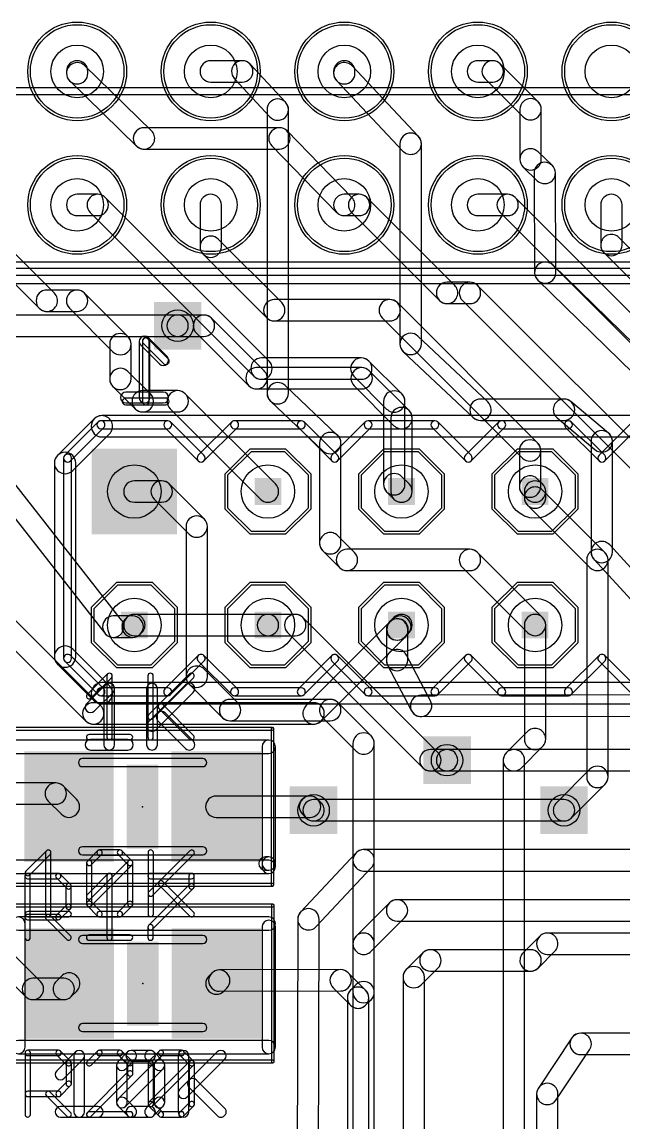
# Model space of a CAD drawing. Extents: x -3 to 127, y -3 to 73.
# Drawn here: x 15.56 to 27.01, y 41.18 to 62.11 of the extents above; entities that cross this region are included whole.
import ezdxf

# ---------------------------------------------------------------- set-up
doc = ezdxf.new("R2010")
doc.units = 0
for name, color, linetype in [('1', 22, 'CONTINUOUS'), ('16', 175, 'CONTINUOUS'), ('17', 82, 'CONTINUOUS'), ('18', 82, 'CONTINUOUS'), ('21', 253, 'CONTINUOUS'), ('22', 253, 'CONTINUOUS'), ('23', 7, 'CONTINUOUS'), ('25', 253, 'CONTINUOUS'), ('255', 2, 'CONTINUOUS'), ('27', 253, 'CONTINUOUS'), ('29', 253, 'CONTINUOUS'), ('30', 253, 'CONTINUOUS'), ('31', 253, 'CONTINUOUS'), ('35', 253, 'CONTINUOUS'), ('39', 22, 'CONTINUOUS'), ('44', 253, 'CONTINUOUS'), ('51', 253, 'CONTINUOUS'), ('52', 253, 'CONTINUOUS')]:
    doc.layers.add(name, color=color, linetype=linetype)

# ---------------------------------------------------------------- blocks, each defined once
blk = doc.blocks.new('RECT')
blk.add_solid([(-0.5, -0.5), (0.5, -0.5), (-0.5, 0.5), (0.5, 0.5)])
blk = doc.blocks.new('SQUAREP')
blk.add_solid([(-0.5, -0.5), (0.5, -0.5), (-0.5, 0.5), (0.5, 0.5)])
blk = doc.blocks.new('OCTAGONP')
blk.add_lwpolyline([(-0.5, -0.2071), (-0.5, 0.2071), (-0.2071, 0.5), (0.2071, 0.5), (0.5, 0.2071), (0.5, -0.2071), (0.2071, -0.5), (-0.2071, -0.5)], close=True)
blk = doc.blocks.new('ROUNDP')
blk.add_circle((0, 0), 0.5)
blk = doc.blocks.new('SQUAREV')
blk.add_solid([(-0.5, -0.5), (0.5, -0.5), (-0.5, 0.5), (0.5, 0.5)])

msp = doc.modelspace()

# ---------------------------------------------------------------- linework, layer by layer
at = {"layer": '1'}
for points in [[(16.4087, 61.1708), (16.4087, 61.1351, 1), (16.8151, 61.1351), (16.8151, 61.1708, 1)], [(16.4701, 60.9897), (17.7409, 59.7501, 1), (18.0247, 60.0411), (16.7538, 61.2806, 1)], [(17.8828, 59.6924), (20.4585, 59.6924, 1), (20.4585, 60.0988), (17.8828, 60.0988, 1)], [(20.313, 59.7537), (21.5465, 58.489, 1), (21.8374, 58.7727), (20.604, 60.0375, 1)], [(16.6119, 58.4276), (17.0035, 58.4276, 1), (17.0035, 58.834), (16.6119, 58.834, 1)], [(16.8598, 58.4871), (19.9735, 55.3735, 1), (20.2608, 55.6608), (17.1472, 58.7745, 1)], [(18.9487, 58.6308), (18.9487, 57.835, 1), (19.3551, 57.835), (19.3551, 58.6308, 1)], [(21.6919, 58.4276), (21.9737, 58.4276, 1), (21.9737, 58.834), (21.6919, 58.834, 1)], [(21.8301, 58.4871), (23.5036, 56.8136, 1), (23.791, 57.1009), (22.1174, 58.7745, 1)], [(24.2319, 58.4276), (24.7974, 58.4276, 1), (24.7974, 58.834), (24.2319, 58.834, 1)], [(24.6537, 58.4871), (28.6759, 54.465, 1), (28.9633, 54.7524), (24.9411, 58.7745, 1)], [(26.5687, 58.6308), (26.5687, 57.867, 1), (26.9751, 57.867), (26.9751, 58.6308, 1)], [(14.2658, 58.2889), (15.8911, 56.6636, 1), (16.1785, 56.9509), (14.5532, 58.5762, 1)], [(19.0083, 57.6914), (20.2158, 56.4839, 1), (20.5031, 56.7712), (19.2956, 57.9787, 1)], [(26.6283, 57.7233), (29.0274, 55.3242, 1), (29.3148, 55.6115), (26.9156, 58.0107, 1)], [(23.6473, 56.7541), (24.0809, 56.7541, 1), (24.0809, 57.1605), (23.6473, 57.1605, 1)], [(23.9373, 56.8136), (27.7161, 53.0348, 1), (28.0034, 53.3221), (24.2246, 57.1009, 1)], [(16.0348, 56.6041), (16.6098, 56.6041, 1), (16.6098, 57.0105), (16.0348, 57.0105, 1)], [(16.4661, 56.6636), (17.2911, 55.8386, 1), (17.5785, 56.1259), (16.7535, 56.9509, 1)], [(20.3595, 56.4243), (22.557, 56.4243, 1), (22.557, 56.8307), (20.3595, 56.8307, 1)], [(22.4133, 56.4839), (25.0819, 53.8153, 1), (25.3692, 54.1027), (22.7007, 56.7712, 1)], [(19.0223, 56.5355), (18.5223, 56.5355, 1), (18.5223, 56.1291), (19.0223, 56.1291, 1)], [(20.166, 55.4759), (19.166, 56.4759, 1), (18.8786, 56.1886), (19.8786, 55.1886, 1)], [(17.2316, 55.9823), (17.2316, 55.3198, 1), (17.638, 55.3198), (17.638, 55.9823, 1)], [(20.1172, 55.314), (22.0152, 55.314, 1), (22.0152, 55.7204), (20.1172, 55.7204, 1)], [(21.8715, 55.3735), (22.4974, 54.7476, 1), (22.7847, 55.035), (22.1589, 55.6608, 1)], [(17.2911, 55.1761), (17.7161, 54.7511, 1), (18.0035, 55.0384), (17.5785, 55.4634, 1)], [(22.0223, 55.5355), (20.0223, 55.5355, 1), (20.0223, 55.1291), (22.0223, 55.1291, 1)], [(22.9234, 54.7185), (22.166, 55.4759, 1), (21.8786, 55.1886), (22.6361, 54.4311, 1)], [(17.8598, 54.6916), (18.5234, 54.6916, 1), (18.5234, 55.098), (17.8598, 55.098, 1)], [(18.3798, 54.7511), (20.0961, 53.0348, 1), (20.3834, 53.3221), (18.6671, 55.0384, 1)], [(22.4379, 54.8913), (22.4379, 53.3172, 1), (22.8443, 53.3172), (22.8443, 54.8913, 1)], [(22.9829, 53.1785), (22.9829, 54.5748, 1), (22.5765, 54.5748), (22.5765, 53.1785, 1)], [(25.0223, 53.959), (25.0223, 53.2727, 1), (25.4287, 53.2727), (25.4287, 53.959, 1)], [(17.6997, 52.9753), (18.2186, 52.9753, 1), (18.2186, 53.3817), (17.6997, 53.3817, 1)], [(18.0749, 53.0348), (18.7411, 52.3686, 1), (19.0285, 52.6559), (18.3623, 53.3221, 1)], [(22.4974, 53.1735), (22.6361, 53.0348, 1), (22.9234, 53.3221), (22.7847, 53.4608, 1)], [(25.0819, 53.129), (25.1761, 53.0348, 1), (25.4634, 53.3221), (25.3692, 53.4164, 1)], [(25.1165, 53.1785), (25.1165, 53.0623, 1), (25.5229, 53.0623), (25.5229, 53.1785, 1)], [(25.1761, 52.9186), (26.3611, 51.7336, 1), (26.6485, 52.0209), (25.4634, 53.206, 1)], [(18.6816, 52.5123), (18.6816, 49.6548, 1), (19.088, 49.6548), (19.088, 52.5123, 1)], [(26.3016, 51.8773), (26.3016, 47.7498, 1), (26.708, 47.7498), (26.708, 51.8773, 1)], [(20.2397, 50.4353), (20.7586, 50.4353, 1), (20.7586, 50.8417), (20.2397, 50.8417, 1)], [(20.6149, 50.4948), (23.1861, 47.9236, 1), (23.4735, 48.2109), (20.9023, 50.7821, 1)], [(25.1165, 50.6385), (25.1165, 48.4697, 1), (25.5229, 48.4697), (25.5229, 50.6385, 1)], [(18.7411, 49.5111), (19.3761, 48.8761, 1), (19.6635, 49.1634), (19.0285, 49.7984, 1)], [(19.5198, 48.8166), (21.4248, 48.8166, 1), (21.4248, 49.223), (19.5198, 49.223, 1)], [(21.2811, 48.8761), (21.9161, 48.2411, 1), (22.2035, 48.5284), (21.5685, 49.1634, 1)], [(21.8566, 48.3848), (21.8566, 43.6537, 1), (22.263, 43.6537), (22.263, 48.3848, 1)], [(25.1761, 48.6134), (24.7736, 48.2109, 1), (25.061, 47.9236), (25.4634, 48.326, 1)], [(23.3298, 47.8641), (23.6473, 47.8641, 1), (23.6473, 48.2705), (23.3298, 48.2705, 1)], [(24.7141, 48.0673), (24.7141, 37.2723, 1), (25.1205, 37.2723), (25.1205, 48.0673, 1)], [(26.3611, 47.8934), (25.7261, 47.2584, 1), (26.0135, 46.9711), (26.6485, 47.6061, 1)], [(16.2058, 47.6355), (15.2686, 47.6355, 1), (15.2686, 47.2291), (16.2058, 47.2291, 1)], [(16.0621, 47.2886), (16.3122, 47.0384, 1), (16.5996, 47.3258), (16.3494, 47.5759, 1)], [(19.2559, 46.9789), (21.04, 46.9789, 1), (21.04, 47.3853), (19.2559, 47.3853, 1)], [(20.8963, 47.0384), (20.9636, 46.9711, 1), (21.251, 47.2584), (21.1837, 47.3258, 1)], [(14.9872, 44.2125), (15.6277, 43.5719, 1), (15.9151, 43.8593), (15.2745, 44.4998, 1)], [(16.5006, 43.5719), (16.6028, 43.6741, 1), (16.3154, 43.9615), (16.2132, 43.8593, 1)], [(19.1714, 44.0174), (19.1154, 43.9615, 1), (19.4028, 43.6741), (19.4587, 43.73, 1)], [(21.6222, 44.0836), (19.3145, 44.0769, 1), (19.3156, 43.6705), (21.6234, 43.6772, 1)], [(22.0983, 43.6922), (21.7665, 44.0241, 1), (21.4791, 43.7367), (21.8109, 43.4049, 1)], [(15.7714, 43.5124), (16.3569, 43.5124, 1), (16.3569, 43.9188), (15.7714, 43.9188, 1)], [(21.9161, 43.7974), (21.8109, 43.6922, 1), (22.0983, 43.4049), (22.2035, 43.5101, 1)], [(22.1578, 39.8123), (22.1578, 43.5486, 1), (21.7514, 43.5486), (21.7514, 39.8123, 1)], [(26.0182, 42.7825), (25.3832, 41.83, 1), (25.7214, 41.6046), (26.3564, 42.5571, 1)], [(27.7748, 42.873), (26.1873, 42.873, 1), (26.1873, 42.4666), (27.7748, 42.4666, 1)], [(25.7555, 22.6673), (25.7555, 41.7173, 1), (25.3491, 41.7173), (25.3491, 22.6673, 1)]]:
    msp.add_lwpolyline(points, format="xyb", close=True, dxfattribs=at)
at = {"layer": '16'}
for points in [[(19.1519, 60.9676), (19.7512, 60.9676, 1), (19.7512, 61.374), (19.1519, 61.374, 1)], [(19.6025, 61.0324), (20.2785, 60.3057, 1), (20.576, 60.5825), (19.9, 61.3092, 1)], [(21.4887, 61.1708), (21.4887, 61.1351, 1), (21.8951, 61.1351), (21.8951, 61.1708, 1)], [(21.544, 60.9958), (22.806, 59.656, 1), (23.1018, 59.9346), (21.8399, 61.2744, 1)], [(24.2319, 60.9676), (24.5137, 60.9676, 1), (24.5137, 61.374), (24.2319, 61.374, 1)], [(24.3701, 61.0271), (25.0911, 60.3061, 1), (25.3785, 60.5934), (24.6574, 61.3145, 1)], [(20.224, 60.4441), (20.224, 55.0466, 1), (20.6304, 55.0466), (20.6304, 60.4441, 1)], [(25.0316, 60.4498), (25.0316, 59.4973, 1), (25.438, 59.4973), (25.438, 60.4498, 1)], [(22.7507, 59.7953), (22.7507, 55.9853, 1), (23.1571, 55.9853), (23.1571, 59.7953, 1)], [(25.0938, 59.351), (25.3626, 59.0919, 1), (25.6446, 59.3845), (25.3758, 59.6436, 1)], [(25.3004, 59.2371), (25.3102, 57.3419, 1), (25.7166, 57.3439), (25.7068, 59.2392, 1)], [(25.3715, 57.1975), (29.0039, 53.6536, 1), (29.2877, 53.9445), (25.6553, 57.4883, 1)], [(18.5223, 56.5355), (15.0223, 56.5355, 1), (15.0223, 56.1291), (18.5223, 56.1291, 1)], [(22.8146, 55.8373), (24.143, 54.5868, 1), (24.4216, 54.8827), (23.0932, 56.1333, 1)], [(13.3, 55.3781), (17.1374, 50.4819, 1), (17.4572, 50.7326), (13.6199, 55.6288, 1)], [(20.2874, 54.8993), (21.2849, 53.9524, 1), (21.5647, 54.2471), (20.5671, 55.194, 1)], [(24.2823, 54.5316), (25.8698, 54.5316, 1), (25.8698, 54.938), (24.2823, 54.938, 1)], [(25.7395, 54.5789), (26.4586, 53.9775, 1), (26.7193, 54.2893), (26.0002, 54.8906, 1)], [(21.2216, 54.0998), (21.2216, 52.1948, 1), (21.628, 52.1948), (21.628, 54.0998, 1)], [(26.3857, 54.1334), (26.3857, 52.027, 1), (26.7921, 52.027), (26.7921, 54.1334, 1)], [(17.0625, 49.0999), (13.7262, 52.4362, 1), (13.4389, 52.1488), (16.7751, 48.8126, 1)], [(21.2811, 52.0511), (21.5986, 51.7336, 1), (21.886, 52.0209), (21.5685, 52.3384, 1)], [(26.439, 51.8899), (27.7098, 50.5013, 1), (28.0096, 50.7756), (26.7388, 52.1642, 1)], [(21.7423, 51.6741), (24.0809, 51.6741, 1), (24.0809, 52.0805), (21.7423, 52.0805, 1)], [(23.9373, 51.7336), (25.1761, 50.4948, 1), (25.4634, 50.7821), (24.2246, 52.0209, 1)], [(17.2973, 50.4041), (17.6685, 50.4041, 1), (17.6685, 50.8105), (17.2973, 50.8105, 1)], [(17.8122, 50.4636), (17.8434, 50.4948, 1), (17.5561, 50.7821), (17.5249, 50.7509, 1)], [(17.6997, 50.4353), (20.2397, 50.4353, 1), (20.2397, 50.8417), (17.6997, 50.8417, 1)], [(22.5609, 50.6972), (20.9636, 49.0999, 1), (21.251, 48.8126), (22.8483, 50.4098, 1)], [(22.8385, 50.4098), (22.9234, 50.4948, 1), (22.6361, 50.7821), (22.5511, 50.6972, 1)], [(22.898, 49.9723), (22.898, 50.5535, 1), (22.4916, 50.5535), (22.4916, 49.9723, 1)], [(22.6948, 50.3503), (22.7046, 50.3503, 1), (22.7046, 50.7567), (22.6948, 50.7567, 1)], [(22.8483, 50.4098), (22.902, 50.4636, 1), (22.6146, 50.7509), (22.5609, 50.6972, 1)], [(23.3315, 49.1954), (22.8748, 50.0666, 1), (22.5148, 49.8779), (22.9715, 49.0068, 1)], [(29.4642, 49.3093), (23.1513, 49.3043, 1), (23.1517, 48.8979), (29.4645, 48.9029, 1)], [(21.1073, 49.1595), (16.9188, 49.1595, 1), (16.9188, 48.7531), (21.1073, 48.7531, 1)], [(23.6473, 47.8641), (27.7748, 47.8641, 1), (27.7748, 48.2705), (23.6473, 48.2705, 1)], [(25.8698, 47.318), (21.1073, 47.318, 1), (21.1073, 46.9116), (25.8698, 46.9116, 1)], [(21.1588, 44.9014), (22.2082, 46.0235, 1), (21.9114, 46.3011), (20.862, 45.179, 1)], [(22.0598, 45.9591), (32.7913, 45.9591, 1), (32.7913, 46.3655), (22.0598, 46.3655, 1)], [(22.2035, 44.4311), (22.8385, 45.0661, 1), (22.5511, 45.3534), (21.9161, 44.7184, 1)], [(22.6948, 45.0066), (36.3473, 45.0066, 1), (36.3473, 45.413), (22.6948, 45.413, 1)], [(21.1927, 37.974), (21.2136, 45.0396, 1), (20.8072, 45.0408), (20.7863, 37.9752, 1)], [(22.263, 36.9548), (22.263, 44.5748, 1), (21.8566, 44.5748), (21.8566, 36.9548, 1)], [(25.3785, 44.1136), (25.696, 44.4311, 1), (25.4086, 44.7184), (25.0911, 44.4009, 1)], [(25.5523, 44.3716), (37.2998, 44.3716, 1), (37.2998, 44.778), (25.5523, 44.778, 1)], [(23.156, 43.7961), (23.4735, 44.1136, 1), (23.1861, 44.4009), (22.8686, 44.0834, 1)], [(23.3298, 44.0541), (25.2348, 44.0541, 1), (25.2348, 44.4605), (23.3298, 44.4605, 1)], [(23.2155, 36.6373), (23.2155, 43.9398, 1), (22.8091, 43.9398), (22.8091, 36.6373, 1)]]:
    msp.add_lwpolyline(points, format="xyb", close=True, dxfattribs=at)
at = {"layer": '21'}
for points in [[(10.975, 60.729), (87.975, 60.729, 1), (87.975, 60.856), (10.975, 60.856, 1)], [(12.8019, 57.2973), (61.0619, 57.2973, 1), (61.0619, 57.4243), (12.8019, 57.4243, 1)]]:
    msp.add_lwpolyline(points, format="xyb", close=True, dxfattribs=at)
at = {"layer": '22'}
for points in [[(18.3217, 55.7492), (17.9658, 56.1052, 1), (17.8222, 55.9615), (18.1781, 55.6056, 1)], [(17.7924, 56.0333), (17.7924, 54.9656, 1), (17.9956, 54.9656), (17.9956, 56.0333, 1)], [(18.3425, 55.7005), (17.9612, 56.0818, 1), (17.8714, 55.992), (18.2527, 55.6107, 1)], [(17.8528, 56.0369), (17.8528, 54.893, 1), (17.9798, 54.893), (17.9798, 56.0369, 1)], [(18.2499, 55.0672), (17.5381, 55.0672, 1), (17.5381, 54.864), (18.2499, 54.864, 1)], [(18.2976, 54.9565), (17.535, 54.9565, 1), (17.535, 54.8295), (18.2976, 54.8295, 1)], [(16.9378, 54.5632), (16.2393, 53.8647, 1), (16.5267, 53.5773), (17.2252, 54.2758, 1)], [(66.548, 54.6227), (17.0815, 54.6227, 1), (17.0815, 54.2163), (66.548, 54.2163, 1)], [(16.4836, 53.7596), (17.1186, 54.3946, 1), (17.0109, 54.5023), (16.3759, 53.8673, 1)], [(18.3347, 54.5247), (17.0647, 54.5247, 1), (17.0647, 54.3723), (18.3347, 54.3723, 1)], [(19.0236, 53.8673), (18.3886, 54.5023, 1), (18.2809, 54.3946), (18.9159, 53.7596, 1)], [(19.5509, 54.5023), (18.9159, 53.8673, 1), (19.0236, 53.7596), (19.6586, 54.3946, 1)], [(20.8747, 54.5247), (19.6047, 54.5247, 1), (19.6047, 54.3723), (20.8747, 54.3723, 1)], [(21.5636, 53.8673), (20.9286, 54.5023, 1), (20.8209, 54.3946), (21.4559, 53.7596, 1)], [(22.0909, 54.5023), (21.4559, 53.8673, 1), (21.5636, 53.7596), (22.1986, 54.3946, 1)], [(23.4147, 54.5247), (22.1447, 54.5247, 1), (22.1447, 54.3723), (23.4147, 54.3723, 1)], [(24.1036, 53.8673), (23.4686, 54.5023, 1), (23.3609, 54.3946), (23.9959, 53.7596, 1)], [(24.1036, 53.7596), (24.7386, 54.3946, 1), (24.6309, 54.5023), (23.9959, 53.8673, 1)], [(25.9547, 54.5247), (24.6847, 54.5247, 1), (24.6847, 54.3723), (25.9547, 54.3723, 1)], [(26.6436, 53.8673), (26.0086, 54.5023, 1), (25.9009, 54.3946), (26.5359, 53.7596, 1)], [(27.1709, 54.5023), (26.5359, 53.8673, 1), (26.6436, 53.7596), (27.2786, 54.3946, 1)], [(16.1798, 53.721), (16.1798, 50.038, 1), (16.5862, 50.038), (16.5862, 53.721, 1)], [(16.5059, 50.0035), (16.5059, 53.8135, 1), (16.3535, 53.8135), (16.3535, 50.0035, 1)], [(16.2393, 49.8943), (16.9378, 49.1958, 1), (17.2252, 49.4832), (16.5267, 50.1817, 1)], [(17.1186, 49.4223), (16.4836, 50.0573, 1), (16.3759, 49.9496), (17.0109, 49.3146, 1)], [(18.3886, 49.3146), (19.0236, 49.9496, 1), (18.9159, 50.0573), (18.2809, 49.4223, 1)], [(18.9159, 49.9496), (19.5509, 49.3146, 1), (19.6586, 49.4223), (19.0236, 50.0573, 1)], [(20.9286, 49.3146), (21.5636, 49.9496, 1), (21.4559, 50.0573), (20.8209, 49.4223, 1)], [(21.4559, 49.9496), (22.0909, 49.3146, 1), (22.1986, 49.4223), (21.5636, 50.0573, 1)], [(23.4686, 49.3146), (24.1036, 49.9496, 1), (23.9959, 50.0573), (23.3609, 49.4223, 1)], [(24.7386, 49.4223), (24.1036, 50.0573, 1), (23.9959, 49.9496), (24.6309, 49.3146, 1)], [(26.0086, 49.3146), (26.6436, 49.9496, 1), (26.5359, 50.0573), (25.9009, 49.4223, 1)], [(26.5359, 49.9496), (27.1709, 49.3146, 1), (27.2786, 49.4223), (26.6436, 50.0573, 1)], [(17.0815, 49.1363), (66.548, 49.1363, 1), (66.548, 49.5427), (17.0815, 49.5427, 1)], [(17.0647, 49.2923), (18.3347, 49.2923, 1), (18.3347, 49.4447), (17.0647, 49.4447, 1)], [(19.6047, 49.2923), (20.8747, 49.2923, 1), (20.8747, 49.4447), (19.6047, 49.4447, 1)], [(22.1447, 49.2923), (23.4147, 49.2923, 1), (23.4147, 49.4447), (22.1447, 49.4447, 1)], [(24.6847, 49.2923), (25.9547, 49.2923, 1), (25.9547, 49.4447), (24.6847, 49.4447, 1)]]:
    msp.add_lwpolyline(points, format="xyb", close=True, dxfattribs=at)
at = {"layer": '23'}
for p in [(17.8559, 47.1821), (17.8591, 43.8178)]:
    msp.add_point(p, dxfattribs=at)
at = {"layer": '25'}
for points in [[(15.7193, 44.6929), (15.7193, 45.8623, 1), (15.6177, 45.8623), (15.6177, 44.6929, 1)], [(15.6685, 45.8115), (16.2532, 45.8115, 1), (16.2532, 45.9131), (15.6685, 45.9131, 1)], [(16.2173, 45.8264), (16.4122, 45.6315, 1), (16.484, 45.7033), (16.2891, 45.8982, 1)], [(16.8738, 45.4366), (17.2636, 45.8264, 1), (17.1918, 45.8982), (16.802, 45.5084, 1)], [(17.1769, 45.8623), (17.1769, 44.6929, 1), (17.2785, 44.6929), (17.2785, 45.8623, 1)], [(18.0073, 45.8115), (18.7869, 45.8115, 1), (18.7869, 45.9131), (18.0073, 45.9131, 1)], [(18.7361, 45.8623), (18.7361, 45.6674, 1), (18.8377, 45.6674), (18.8377, 45.8623, 1)], [(16.3973, 45.6674), (16.3973, 45.2776, 1), (16.4989, 45.2776), (16.4989, 45.6674, 1)], [(18.751, 45.7033), (17.9714, 44.9237, 1), (18.0432, 44.8519), (18.8228, 45.6315, 1)], [(16.4122, 45.3135), (16.2173, 45.1186, 1), (16.2891, 45.0468), (16.484, 45.2417, 1)], [(16.2532, 45.1335), (15.6685, 45.1335, 1), (15.6685, 45.0319), (16.2532, 45.0319, 1)], [(16.0224, 45.0468), (16.4122, 44.657, 1), (16.484, 44.7288), (16.0942, 45.1186, 1)], [(17.9565, 44.8878), (17.9565, 44.6929, 1), (18.0581, 44.6929), (18.0581, 44.8878, 1)], [(16.8379, 44.6421), (17.6175, 44.6421, 1), (17.6175, 44.7437), (16.8379, 44.7437, 1)], [(15.7225, 41.3286), (15.7225, 42.498, 1), (15.6209, 42.498), (15.6209, 41.3286, 1)], [(15.6717, 42.4472), (16.2564, 42.4472, 1), (16.2564, 42.5488), (15.6717, 42.5488, 1)], [(16.2205, 42.4621), (16.4154, 42.2672, 1), (16.4872, 42.339), (16.2923, 42.5339, 1)], [(17.0001, 42.5339), (16.8052, 42.339, 1), (16.877, 42.2672), (17.0719, 42.4621, 1)], [(17.4258, 42.5488), (17.036, 42.5488, 1), (17.036, 42.4472), (17.4258, 42.4472, 1)], [(17.6566, 42.339), (17.4617, 42.5339, 1), (17.3899, 42.4621), (17.5848, 42.2672, 1)], [(18.0464, 42.2672), (18.2413, 42.4621, 1), (18.1695, 42.5339), (17.9746, 42.339, 1)], [(18.2054, 42.4472), (18.5952, 42.4472, 1), (18.5952, 42.5488), (18.2054, 42.5488, 1)], [(18.5593, 42.4621), (18.7542, 42.2672, 1), (18.826, 42.339), (18.6311, 42.5339, 1)], [(16.4005, 42.3031), (16.4005, 41.9133, 1), (16.5021, 41.9133), (16.5021, 42.3031, 1)], [(17.6715, 42.1082), (17.6715, 42.3031, 1), (17.5699, 42.3031), (17.5699, 42.1082, 1)], [(18.0613, 41.5235), (18.0613, 42.3031, 1), (17.9597, 42.3031), (17.9597, 41.5235, 1)], [(18.0464, 41.4876), (18.826, 42.2672, 1), (18.7542, 42.339), (17.9746, 41.5594, 1)], [(18.7393, 42.3031), (18.7393, 41.5235, 1), (18.8409, 41.5235), (18.8409, 42.3031, 1)], [(16.877, 41.2927), (17.6566, 42.0723, 1), (17.5848, 42.1441), (16.8052, 41.3645, 1)], [(16.4154, 41.9492), (16.2205, 41.7543, 1), (16.2923, 41.6825), (16.4872, 41.8774, 1)], [(16.2564, 41.7692), (15.6717, 41.7692, 1), (15.6717, 41.6676), (16.2564, 41.6676, 1)], [(16.0256, 41.6825), (16.4154, 41.2927, 1), (16.4872, 41.3645), (16.0974, 41.7543, 1)], [(18.2413, 41.3645), (18.0464, 41.5594, 1), (17.9746, 41.4876), (18.1695, 41.2927, 1)], [(18.7542, 41.5594), (18.5593, 41.3645, 1), (18.6311, 41.2927), (18.826, 41.4876, 1)], [(17.6207, 41.3794), (16.8411, 41.3794, 1), (16.8411, 41.2778), (17.6207, 41.2778, 1)], [(18.5952, 41.3794), (18.2054, 41.3794, 1), (18.2054, 41.2778), (18.5952, 41.2778, 1)]]:
    msp.add_lwpolyline(points, format="xyb", close=True, dxfattribs=at)
at = {"layer": '255'}
for points in [[(61.1505, 57.5437), (10.2235, 57.5437, 1), (10.2235, 57.1373), (61.1505, 57.1373, 1)], [(16.9374, 49.0016), (17.2933, 49.3575, 1), (17.1497, 49.5012), (16.7938, 49.1452, 1)], [(17.1199, 49.4293), (17.1199, 48.3616, 1), (17.3231, 48.3616), (17.3231, 49.4293, 1)], [(17.9334, 49.4293), (17.9334, 48.3616, 1), (18.1366, 48.3616), (18.1366, 49.4293, 1)], [(18.1068, 48.6457), (18.8186, 49.3575, 1), (18.675, 49.5012), (17.9632, 48.7893, 1)], [(18.1411, 48.8236), (18.675, 48.2898, 1), (18.8186, 48.4334), (18.2848, 48.9673, 1)], [(20.2565, 48.4505), (15.4305, 48.4505, 1), (15.4305, 48.1965), (20.2565, 48.1965, 1)], [(16.8656, 48.26), (17.5774, 48.26, 1), (17.5774, 48.4632), (16.8656, 48.4632, 1)], [(20.3835, 46.101), (20.3835, 48.3235, 1), (20.1295, 48.3235), (20.1295, 46.101, 1)], [(15.4305, 45.9105), (20.2565, 45.9105, 1), (20.2565, 46.1645), (15.4305, 46.1645, 1)], [(20.193, 45.974), (20.2565, 45.974, 1), (20.2565, 46.228), (20.193, 46.228, 1)], [(20.3835, 46.0375), (20.3835, 46.101, 1), (20.1295, 46.101), (20.1295, 46.0375, 1)], [(15.621, 42.6085), (15.621, 44.958, 1), (15.367, 44.958), (15.367, 42.6085, 1)], [(15.494, 44.831), (20.2565, 44.831, 1), (20.2565, 45.085), (15.494, 45.085, 1)], [(20.1295, 44.8945), (20.1295, 42.6085, 1), (20.3835, 42.6085), (20.3835, 44.8945, 1)], [(20.2565, 42.7355), (15.494, 42.7355, 1), (15.494, 42.4815), (20.2565, 42.4815, 1)], [(16.3659, 42.0166), (16.7218, 42.3725, 1), (16.5782, 42.5162), (16.2223, 42.1602, 1)], [(16.5484, 42.4443), (16.5484, 41.3766, 1), (16.7516, 41.3766), (16.7516, 42.4443, 1)], [(17.5353, 42.1945), (17.7133, 42.3725, 1), (17.5696, 42.5162), (17.3917, 42.3382, 1)], [(17.6414, 42.3427), (17.9974, 42.3427, 1), (17.9974, 42.5459), (17.6414, 42.5459, 1)], [(17.9255, 42.3725), (18.1035, 42.1945, 1), (18.2471, 42.3382), (18.0692, 42.5162, 1)], [(18.5313, 42.4443), (18.5313, 41.3766, 1), (18.7345, 41.3766), (18.7345, 42.4443, 1)], [(18.7047, 41.6607), (19.4165, 42.3725, 1), (19.2729, 42.5162), (18.5611, 41.8043, 1)], [(17.5651, 41.5545), (17.5651, 42.2664, 1), (17.3619, 42.2664), (17.3619, 41.5545, 1)], [(17.5353, 41.4827), (18.2471, 42.1945, 1), (18.1035, 42.3382), (17.3917, 41.6264, 1)], [(18.0737, 42.2664), (18.0737, 41.5545, 1), (18.2769, 41.5545), (18.2769, 42.2664, 1)], [(18.739, 41.8386), (19.2729, 41.3048, 1), (19.4165, 41.4484), (18.8827, 41.9823, 1)], [(17.7133, 41.4484), (17.5353, 41.6264, 1), (17.3917, 41.4827), (17.5696, 41.3048, 1)], [(18.1035, 41.6264), (17.9255, 41.4484, 1), (18.0692, 41.3048), (18.2471, 41.4827, 1)], [(16.2941, 41.275), (17.0059, 41.275, 1), (17.0059, 41.4782), (16.2941, 41.4782, 1)], [(17.9974, 41.4782), (17.6414, 41.4782, 1), (17.6414, 41.275), (17.9974, 41.275, 1)]]:
    msp.add_lwpolyline(points, format="xyb", close=True, dxfattribs=at)
at = {"layer": '27'}
for points in [[(16.8738, 49.2466), (17.2636, 49.6364, 1), (17.1918, 49.7082), (16.802, 49.3184, 1)], [(17.1769, 49.6723), (17.1769, 48.5029, 1), (17.2785, 48.5029), (17.2785, 49.6723, 1)], [(17.9565, 49.6723), (17.9565, 48.5029, 1), (18.0581, 48.5029), (18.0581, 49.6723, 1)], [(18.0432, 48.8568), (18.8228, 49.6364, 1), (18.751, 49.7082), (17.9714, 48.9286, 1)], [(18.1663, 49.0517), (18.751, 48.467, 1), (18.8228, 48.5388), (18.2381, 49.1235, 1)], [(16.8379, 48.4521), (17.6175, 48.4521, 1), (17.6175, 48.5537), (16.8379, 48.5537, 1)], [(15.7076, 45.8823), (16.0974, 46.2721, 1), (16.0256, 46.3439), (15.6358, 45.9541, 1)], [(16.0107, 46.308), (16.0107, 45.1386, 1), (16.1123, 45.1386), (16.1123, 46.308, 1)], [(16.877, 46.0772), (17.0719, 46.2721, 1), (17.0001, 46.3439), (16.8052, 46.149, 1)], [(17.036, 46.2572), (17.4258, 46.2572, 1), (17.4258, 46.3588), (17.036, 46.3588, 1)], [(17.3899, 46.2721), (17.5848, 46.0772, 1), (17.6566, 46.149), (17.4617, 46.3439, 1)], [(17.9597, 46.308), (17.9597, 45.1386, 1), (18.0613, 45.1386), (18.0613, 46.308, 1)], [(18.0464, 45.4925), (18.826, 46.2721, 1), (18.7542, 46.3439), (17.9746, 45.5643, 1)], [(16.8919, 45.3335), (16.8919, 46.1131, 1), (16.7903, 46.1131), (16.7903, 45.3335, 1)], [(16.877, 45.2976), (17.6566, 46.0772, 1), (17.5848, 46.149), (16.8052, 45.3694, 1)], [(17.5699, 46.1131), (17.5699, 45.3335, 1), (17.6715, 45.3335), (17.6715, 46.1131, 1)], [(18.1695, 45.6874), (18.7542, 45.1027, 1), (18.826, 45.1745), (18.2413, 45.7592, 1)], [(17.0719, 45.1745), (16.877, 45.3694, 1), (16.8052, 45.2976), (17.0001, 45.1027, 1)], [(17.5848, 45.3694), (17.3899, 45.1745, 1), (17.4617, 45.1027), (17.6566, 45.2976, 1)], [(15.6717, 45.0878), (16.4513, 45.0878, 1), (16.4513, 45.1894), (15.6717, 45.1894, 1)], [(17.4258, 45.1894), (17.036, 45.1894, 1), (17.036, 45.0878), (17.4258, 45.0878, 1)]]:
    msp.add_lwpolyline(points, format="xyb", close=True, dxfattribs=at)
at = {"layer": '39'}
for points in [[(15.3829, 48.6397), (20.3289, 48.6397, 1), (20.3289, 48.6905), (15.3829, 48.6905, 1)], [(20.3035, 48.6651), (20.3035, 45.6991, 1), (20.3543, 45.6991), (20.3543, 48.6651, 1)], [(20.3289, 45.7245), (15.3829, 45.7245, 1), (15.3829, 45.6737), (20.3289, 45.6737, 1)], [(15.3861, 45.2754), (20.3321, 45.2754, 1), (20.3321, 45.3262), (15.3861, 45.3262, 1)], [(20.3067, 45.3008), (20.3067, 42.3348, 1), (20.3575, 42.3348), (20.3575, 45.3008, 1)], [(20.3321, 42.3602), (15.3861, 42.3602, 1), (15.3861, 42.3094), (20.3321, 42.3094, 1)]]:
    msp.add_lwpolyline(points, format="xyb", close=True, dxfattribs=at)
at = {"layer": '44'}
for centre, radius in [((16.6119, 61.1708), 0.5), ((19.1519, 61.1708), 0.5), ((21.6919, 61.1708), 0.5), ((24.2319, 61.1708), 0.5), ((26.7719, 61.1708), 0.5), ((16.6119, 58.6308), 0.5), ((19.1519, 58.6308), 0.5), ((21.6919, 58.6308), 0.5), ((24.2319, 58.6308), 0.5), ((26.7719, 58.6308), 0.5), ((18.5223, 56.3323), 0.3), ((17.6997, 53.1785), 0.508), ((20.2397, 53.1785), 0.508), ((22.7797, 53.1785), 0.508), ((25.3197, 53.1785), 0.508), ((17.6997, 50.6385), 0.508), ((20.2397, 50.6385), 0.508), ((22.7797, 50.6385), 0.508), ((25.3197, 50.6385), 0.508), ((23.6473, 48.0673), 0.3), ((21.1073, 47.1148), 0.3), ((25.8698, 47.1148), 0.3)]:
    msp.add_circle(centre, radius, dxfattribs=at)
at = {"layer": '51'}
for points in [[(16.7129, 47.9441), (18.9989, 47.9441, 1), (18.9989, 48.0965), (16.7129, 48.0965, 1)], [(16.7129, 46.2677), (18.9989, 46.2677, 1), (18.9989, 46.4201), (16.7129, 46.4201, 1)], [(16.7161, 44.5798), (19.0021, 44.5798, 1), (19.0021, 44.7322), (16.7161, 44.7322, 1)], [(16.7161, 42.9034), (19.0021, 42.9034, 1), (19.0021, 43.0558), (16.7161, 43.0558, 1)]]:
    msp.add_lwpolyline(points, format="xyb", close=True, dxfattribs=at)

# ---------------------------------------------------------------- block references
at = {"layer": '1', "xscale": 1.6, "yscale": 2, "rotation": 180}
for p in [(16.4559, 47.1821), (19.2559, 47.1821), (16.4591, 43.8178), (19.2591, 43.8178)]:
    msp.add_blockref('RECT', p, dxfattribs=at)
at = {"layer": '17'}
for name, p, xscale, yscale in [('ROUNDP', (16.6119, 61.1708), 1.778, 1.778), ('ROUNDP', (16.6119, 61.1708), 1.778, 1.778), ('ROUNDP', (19.1519, 61.1708), 1.778, 1.778), ('ROUNDP', (19.1519, 61.1708), 1.778, 1.778), ('ROUNDP', (21.6919, 61.1708), 1.778, 1.778), ('ROUNDP', (21.6919, 61.1708), 1.778, 1.778), ('ROUNDP', (24.2319, 61.1708), 1.778, 1.778), ('ROUNDP', (24.2319, 61.1708), 1.778, 1.778), ('ROUNDP', (26.7719, 61.1708), 1.778, 1.778), ('ROUNDP', (26.7719, 61.1708), 1.778, 1.778), ('ROUNDP', (16.6119, 58.6308), 1.778, 1.778), ('ROUNDP', (16.6119, 58.6308), 1.778, 1.778), ('ROUNDP', (19.1519, 58.6308), 1.778, 1.778), ('ROUNDP', (19.1519, 58.6308), 1.778, 1.778), ('ROUNDP', (21.6919, 58.6308), 1.778, 1.778), ('ROUNDP', (21.6919, 58.6308), 1.778, 1.778), ('ROUNDP', (24.2319, 58.6308), 1.778, 1.778), ('ROUNDP', (24.2319, 58.6308), 1.778, 1.778), ('ROUNDP', (26.7719, 58.6308), 1.778, 1.778), ('ROUNDP', (26.7719, 58.6308), 1.778, 1.778), ('SQUAREP', (17.6997, 53.1785), 1.524, 1.524), ('SQUAREP', (17.6997, 53.1785), 1.524, 1.524), ('OCTAGONP', (20.2397, 53.1785), 1.524, 1.524), ('OCTAGONP', (20.2397, 53.1785), 1.524, 1.524), ('OCTAGONP', (22.7797, 53.1785), 1.524, 1.524), ('OCTAGONP', (22.7797, 53.1785), 1.524, 1.524), ('OCTAGONP', (25.3197, 53.1785), 1.524, 1.524), ('OCTAGONP', (25.3197, 53.1785), 1.524, 1.524), ('OCTAGONP', (17.6997, 50.6385), 1.524, 1.524), ('OCTAGONP', (17.6997, 50.6385), 1.524, 1.524), ('OCTAGONP', (20.2397, 50.6385), 1.524, 1.524), ('OCTAGONP', (20.2397, 50.6385), 1.524, 1.524), ('OCTAGONP', (22.7797, 50.6385), 1.524, 1.524), ('OCTAGONP', (22.7797, 50.6385), 1.524, 1.524), ('OCTAGONP', (25.3197, 50.6385), 1.524, 1.524), ('OCTAGONP', (25.3197, 50.6385), 1.524, 1.524)]:
    msp.add_blockref(name, p, dxfattribs=dict(at, xscale=xscale, yscale=yscale))
at = {"layer": '18', "xscale": 0.9048, "yscale": 0.9048}
for p in [(18.5223, 56.3323), (18.5223, 56.3323), (23.6473, 48.0673), (23.6473, 48.0673), (21.1073, 47.1148), (21.1073, 47.1148), (25.8698, 47.1148), (25.8698, 47.1148)]:
    msp.add_blockref('SQUAREV', p, dxfattribs=at)
at = {"layer": '29'}
for name, p, xscale, yscale in [('ROUNDP', (16.6119, 61.1708), 1.8796, 1.8796), ('ROUNDP', (19.1519, 61.1708), 1.8796, 1.8796), ('ROUNDP', (21.6919, 61.1708), 1.8796, 1.8796), ('ROUNDP', (24.2319, 61.1708), 1.8796, 1.8796), ('ROUNDP', (26.7719, 61.1708), 1.8796, 1.8796), ('ROUNDP', (16.6119, 58.6308), 1.8796, 1.8796), ('ROUNDP', (19.1519, 58.6308), 1.8796, 1.8796), ('ROUNDP', (21.6919, 58.6308), 1.8796, 1.8796), ('ROUNDP', (24.2319, 58.6308), 1.8796, 1.8796), ('ROUNDP', (26.7719, 58.6308), 1.8796, 1.8796), ('SQUAREP', (17.6997, 53.1785), 1.6256, 1.6256), ('OCTAGONP', (20.2397, 53.1785), 1.6256, 1.6256), ('OCTAGONP', (22.7797, 53.1785), 1.6256, 1.6256), ('OCTAGONP', (25.3197, 53.1785), 1.6256, 1.6256), ('OCTAGONP', (17.6997, 50.6385), 1.6256, 1.6256), ('OCTAGONP', (20.2397, 50.6385), 1.6256, 1.6256), ('OCTAGONP', (22.7797, 50.6385), 1.6256, 1.6256), ('OCTAGONP', (25.3197, 50.6385), 1.6256, 1.6256)]:
    msp.add_blockref(name, p, dxfattribs=dict(at, xscale=xscale, yscale=yscale))
at = {"layer": '29', "xscale": 1.7016, "yscale": 2.1016, "rotation": 180}
for p in [(16.4559, 47.1821), (19.2559, 47.1821), (16.4591, 43.8178), (19.2591, 43.8178)]:
    msp.add_blockref('RECT', p, dxfattribs=at)
at = {"layer": '30'}
for name, p, xscale, yscale in [('ROUNDP', (16.6119, 61.1708), 1.8796, 1.8796), ('ROUNDP', (19.1519, 61.1708), 1.8796, 1.8796), ('ROUNDP', (21.6919, 61.1708), 1.8796, 1.8796), ('ROUNDP', (24.2319, 61.1708), 1.8796, 1.8796), ('ROUNDP', (26.7719, 61.1708), 1.8796, 1.8796), ('ROUNDP', (16.6119, 58.6308), 1.8796, 1.8796), ('ROUNDP', (19.1519, 58.6308), 1.8796, 1.8796), ('ROUNDP', (21.6919, 58.6308), 1.8796, 1.8796), ('ROUNDP', (24.2319, 58.6308), 1.8796, 1.8796), ('ROUNDP', (26.7719, 58.6308), 1.8796, 1.8796), ('SQUAREP', (17.6997, 53.1785), 1.6256, 1.6256), ('OCTAGONP', (20.2397, 53.1785), 1.6256, 1.6256), ('OCTAGONP', (22.7797, 53.1785), 1.6256, 1.6256), ('OCTAGONP', (25.3197, 53.1785), 1.6256, 1.6256), ('OCTAGONP', (17.6997, 50.6385), 1.6256, 1.6256), ('OCTAGONP', (20.2397, 50.6385), 1.6256, 1.6256), ('OCTAGONP', (22.7797, 50.6385), 1.6256, 1.6256), ('OCTAGONP', (25.3197, 50.6385), 1.6256, 1.6256)]:
    msp.add_blockref(name, p, dxfattribs=dict(at, xscale=xscale, yscale=yscale))
at = {"layer": '31', "xscale": 1.6, "yscale": 2, "rotation": 180}
for p in [(16.4559, 47.1821), (19.2559, 47.1821), (16.4591, 43.8178), (19.2591, 43.8178)]:
    msp.add_blockref('RECT', p, dxfattribs=at)
at = {"layer": '35', "xscale": 0.6, "yscale": 1.6002, "rotation": 180}
for p in [(17.8559, 47.1821), (17.8591, 43.8178)]:
    msp.add_blockref('RECT', p, dxfattribs=at)
at = {"layer": '51', "xscale": 0.5842, "yscale": 1.8288, "rotation": 180}
for p in [(16.4462, 47.1821), (19.2656, 47.1821), (16.4494, 43.8178), (19.2688, 43.8178)]:
    msp.add_blockref('RECT', p, dxfattribs=at)
at = {"layer": '52', "xscale": 0.508, "yscale": 0.508}
for p in [(17.6997, 53.1785), (20.2397, 53.1785), (22.7797, 53.1785), (25.3197, 53.1785), (17.6997, 50.6385), (20.2397, 50.6385), (22.7797, 50.6385), (25.3197, 50.6385)]:
    msp.add_blockref('RECT', p, dxfattribs=at)

doc.saveas('drawing.dxf')
